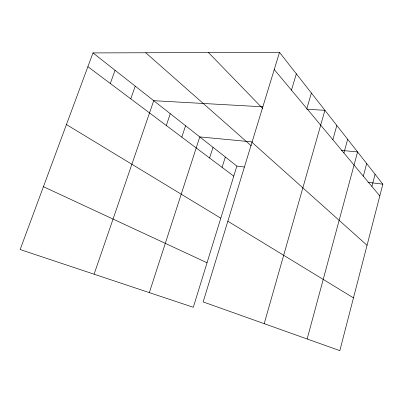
<?xml version="1.0" encoding="UTF-8"?>
<svg xmlns="http://www.w3.org/2000/svg" width="403" height="403" viewBox="0 0 403 403"><rect width="100%" height="100%" fill="white"/><g stroke="black" fill="none" stroke-linecap="round" stroke-linejoin="round"><path stroke-width="0.6" d="M279.501 52.36L382.85 184.156L339.835 350.64L203.152 301.912L279.501 52.36L92.987 52.919L20.15 249.533L193.304 307.288L236.873 166.081L92.987 52.919M371.893 186.463L375.087 174.262M363.335 176.212L366.695 163.553M307.151 338.988L357.587 151.936L341.381 150.395M343.92 152.964L347.668 139.287M332.848 139.71L336.827 125.464M264.212 323.68L324.924 110.286L306.844 109.273M306.859 108.588L311.388 93.022M291.47 90.161L296.336 73.83M222.093 167.381L225.342 157.014M209.6 158.006L213.006 147.312M149.332 292.618L199.787 136.914L252.318 141.916M181.813 137.156L185.582 125.741M166.303 125.514L170.278 113.706M94.095 274.196L153.734 100.695L262.832 106.81M130.774 98.851L135.242 86.151M110.306 83.492L115.067 70.288M236.873 166.081L244.354 167.008M367.969 182.317L382.85 184.156M43.428 186.695L207.041 262.766M66.44 124.572L220.794 218.194M227.836 221.227L353.466 297.872M87.889 66.671L233.77 176.141M145.765 52.763L251.321 145.891M251.981 142.324L367.052 245.301M208.497 52.571L262.721 108.503M274.247 69.538L379.807 195.934"/></g></svg>
